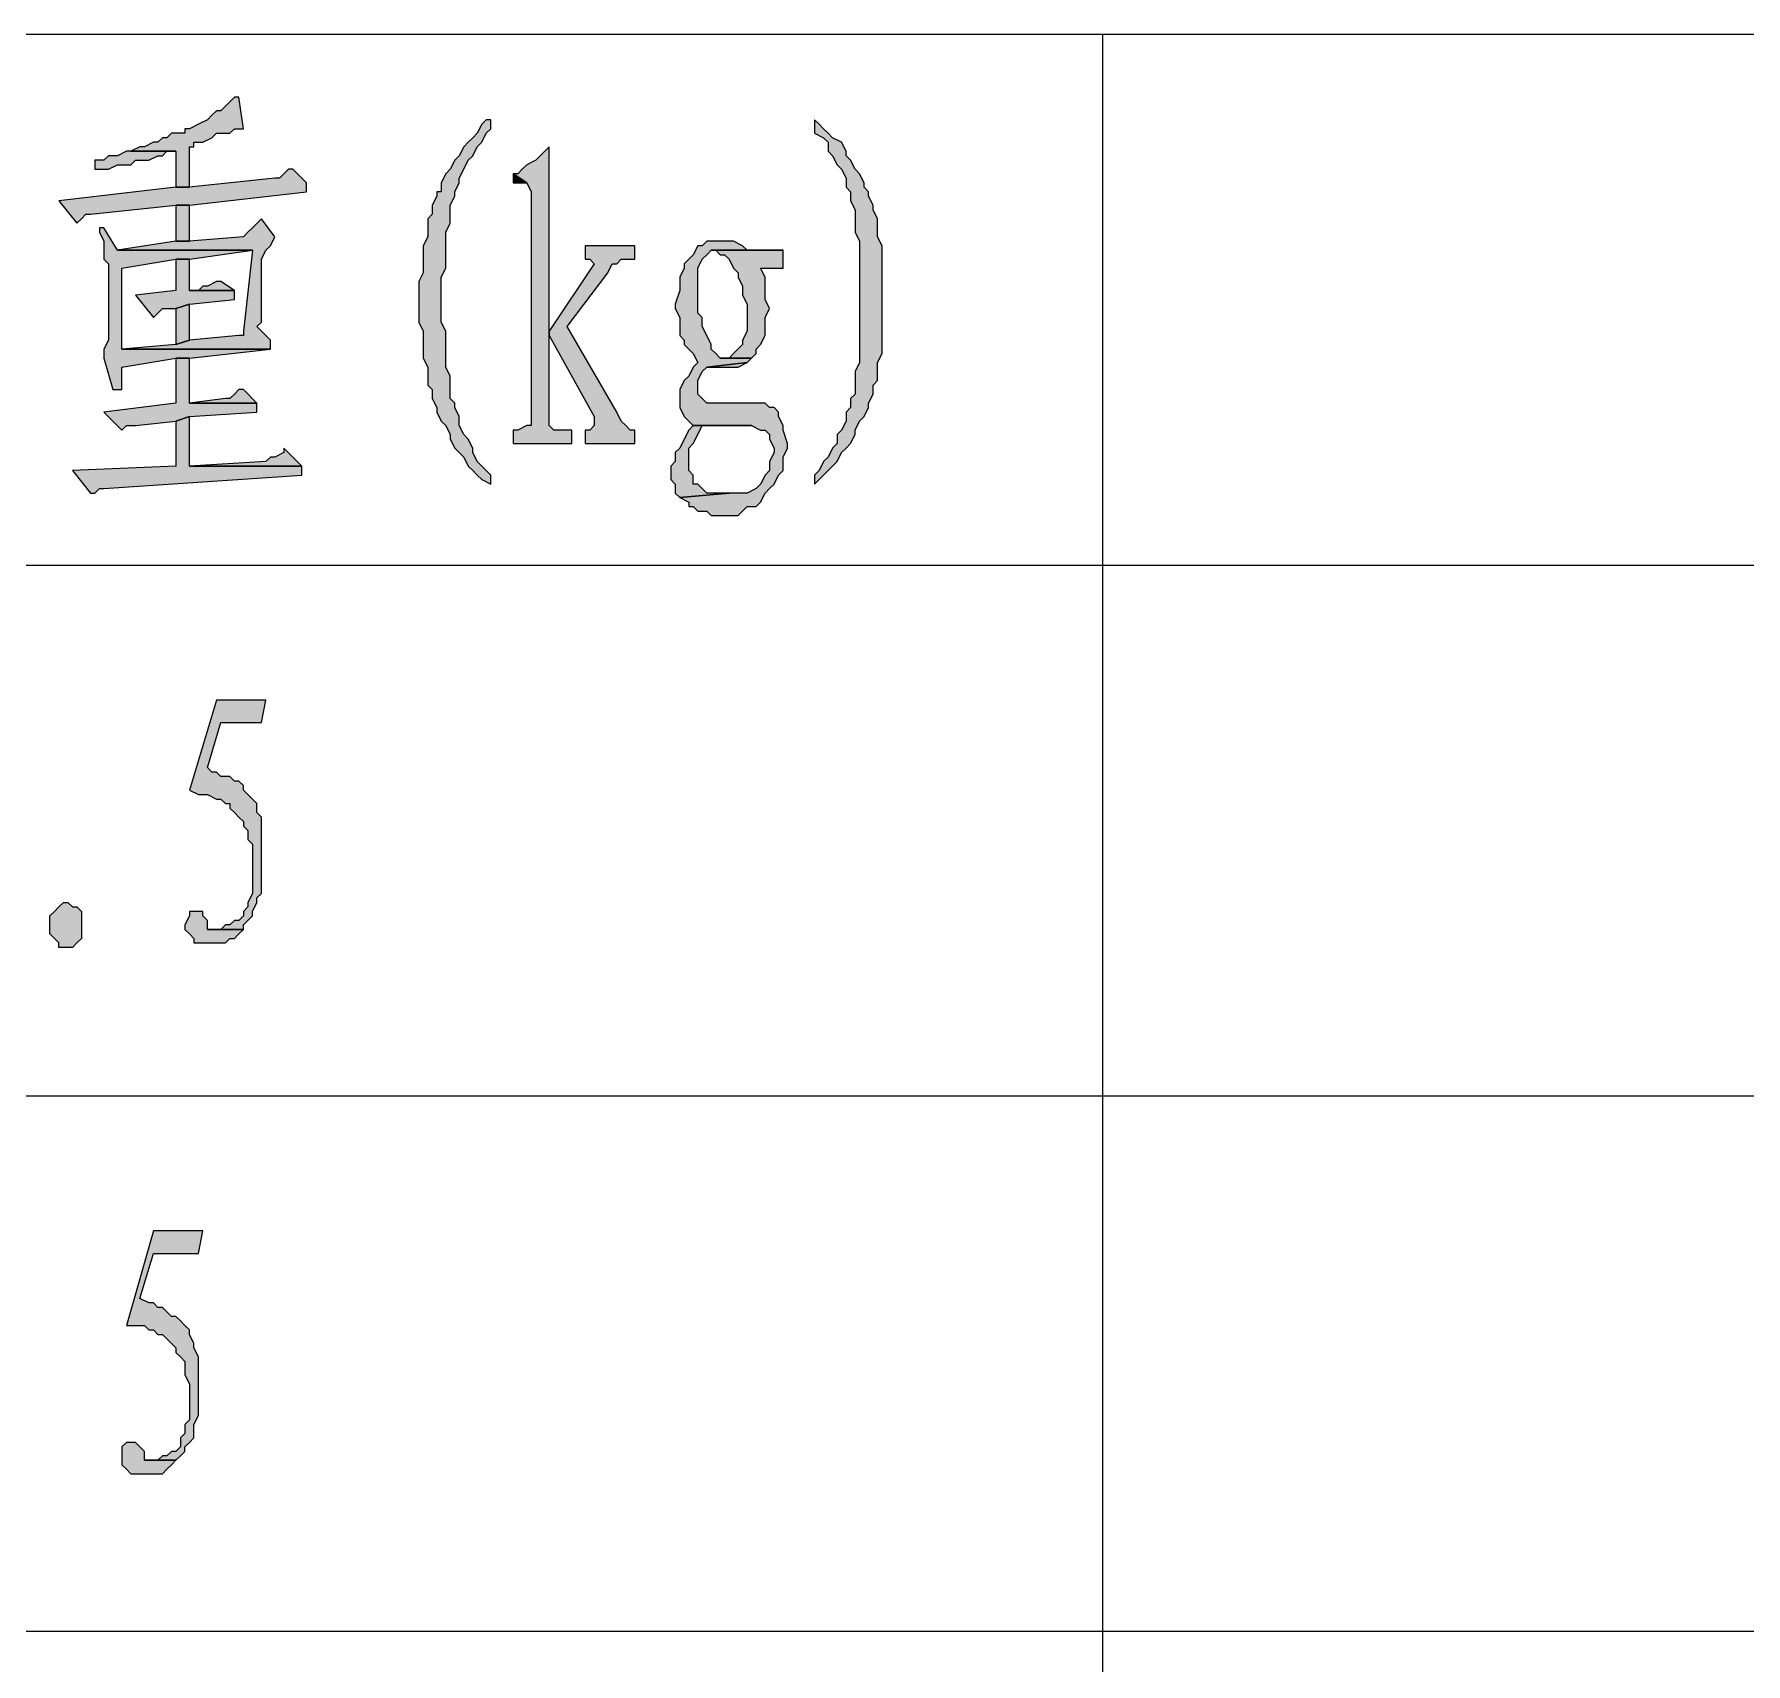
# Model space of a CAD drawing. Header units: millimetres. Extents: x 24 to 410, y 10 to 282.
# Drawn here: x 335 to 351.11, y 157.77 to 173.1 of the extents above; entities that cross this region are included whole.
import ezdxf

# ---------------------------------------------------------------- set-up
doc = ezdxf.new("R2010")
doc.units = ezdxf.units.MM

msp = doc.modelspace()

# ---------------------------------------------------------------- hatches: boundary and pattern name
h = msp.add_hatch(color=7)
h.dxf.hatch_style = 2
h.paths.add_polyline_path([(336.931, 172.508333), (336.888667, 172.508333), (336.846333, 172.466), (336.804, 172.423667), (336.761667, 172.381333), (336.719333, 172.381333), (336.677, 172.339), (336.634667, 172.296667), (336.55, 172.254333), (336.465333, 172.212), (336.423, 172.212), (336.423, 172.169667), (336.296, 172.169667), (336.253667, 172.127333), (336.211333, 172.127333), (336.169, 172.085), (336.126667, 172.085), (336.042, 172.042667), (335.999667, 172.042667), (335.915, 172.000333), (336.338333, 172.000333), (336.338333, 171.661667), (336.465333, 171.661667), (336.465333, 172.042667), (336.507667, 172.042667), (336.507667, 172.085), (336.592333, 172.085), (336.677, 172.127333), (336.719333, 172.169667), (336.846333, 172.169667), (336.888667, 172.212), (336.973333, 172.212)])
h = msp.add_hatch(color=7)
h.dxf.hatch_style = 2
h.paths.add_polyline_path([(339.301667, 172.296667), (339.259333, 172.296667), (339.217, 172.254333), (339.174667, 172.169667), (339.132333, 172.127333), (339.09, 172.085), (339.047667, 172.042667), (339.005333, 171.958), (338.963, 171.915667), (338.920667, 171.831), (338.878333, 171.788667), (338.836, 171.704), (338.836, 171.619333), (338.793667, 171.619333), (338.793667, 171.577), (338.751333, 171.492333), (338.751333, 171.407667), (338.709, 171.365333), (338.709, 171.196), (338.666667, 171.111333), (338.666667, 170.857333), (338.624333, 170.772667), (338.624333, 170.688), (338.624333, 170.603333), (338.624333, 170.391667), (338.666667, 170.307), (338.666667, 170.053), (338.709, 169.968333), (338.709, 169.799), (338.751333, 169.756667), (338.751333, 169.672), (338.793667, 169.587333), (338.793667, 169.545), (338.836, 169.460333), (338.878333, 169.418), (338.920667, 169.333333), (338.920667, 169.291), (338.963, 169.206333), (339.005333, 169.164), (339.047667, 169.121667), (339.09, 169.037), (339.132333, 168.994667), (339.174667, 168.952333), (339.217, 168.91), (339.301667, 168.867667), (339.301667, 168.952333), (339.259333, 168.994667), (339.217, 169.037), (339.174667, 169.079333), (339.132333, 169.164), (339.132333, 169.206333), (339.09, 169.291), (339.047667, 169.333333), (339.005333, 169.418), (339.005333, 169.502667), (338.963, 169.587333), (338.963, 169.629667), (338.920667, 169.672), (338.920667, 169.883667), (338.878333, 169.968333), (338.878333, 170.307), (338.836, 170.391667), (338.836, 170.815), (338.878333, 170.899667), (338.878333, 171.238333), (338.920667, 171.323), (338.920667, 171.492333), (338.963, 171.577), (338.963, 171.619333), (339.005333, 171.704), (339.005333, 171.746333), (339.047667, 171.831), (339.09, 171.915667), (339.132333, 171.958), (339.174667, 172.042667), (339.217, 172.085), (339.259333, 172.169667), (339.301667, 172.212)])
h = msp.add_hatch(color=7)
h.dxf.hatch_style = 2
h.paths.add_polyline_path([(342.349667, 172.296667), (342.349667, 172.169667), (342.434333, 172.127333), (342.476667, 172.085), (342.476667, 172.000333), (342.519, 171.958), (342.561333, 171.873333), (342.603667, 171.831), (342.646, 171.746333), (342.646, 171.661667), (342.688333, 171.619333), (342.688333, 171.534667), (342.730667, 171.45), (342.730667, 171.238333), (342.773, 171.153667), (342.773, 170.561), (342.773, 170.476333), (342.773, 170.010667), (342.730667, 169.926), (342.730667, 169.714333), (342.688333, 169.672), (342.688333, 169.587333), (342.646, 169.545), (342.646, 169.460333), (342.603667, 169.375667), (342.561333, 169.333333), (342.561333, 169.248667), (342.519, 169.206333), (342.476667, 169.121667), (342.434333, 169.079333), (342.392, 168.994667), (342.349667, 168.952333), (342.349667, 168.867667), (342.434333, 168.952333), (342.476667, 168.994667), (342.519, 169.037), (342.561333, 169.079333), (342.603667, 169.164), (342.646, 169.206333), (342.688333, 169.248667), (342.730667, 169.333333), (342.730667, 169.375667), (342.773, 169.460333), (342.815333, 169.502667), (342.857667, 169.587333), (342.857667, 169.629667), (342.9, 169.714333), (342.9, 169.799), (342.942333, 169.841333), (342.942333, 170.010667), (342.984667, 170.095333), (342.984667, 171.111333), (342.942333, 171.196), (342.942333, 171.365333), (342.9, 171.45), (342.9, 171.492333), (342.857667, 171.577), (342.857667, 171.619333), (342.815333, 171.661667), (342.815333, 171.704), (342.773, 171.788667), (342.730667, 171.831), (342.688333, 171.915667), (342.646, 171.958), (342.646, 172.000333), (342.603667, 172.085), (342.519, 172.127333), (342.476667, 172.169667), (342.434333, 172.212), (342.392, 172.254333)])
h = msp.add_hatch(color=7)
h.dxf.hatch_style = 2
h.paths.add_polyline_path([(339.852, 172.042667), (339.809667, 172.000333), (339.767333, 171.958), (339.725, 171.915667), (339.640333, 171.873333), (339.598, 171.831), (339.555667, 171.788667), (339.513333, 171.788667), (339.640333, 171.704), (339.682667, 171.619333), (339.682667, 169.418), (339.640333, 169.418), (339.555667, 169.375667), (339.513333, 169.375667), (339.513333, 169.248667), (340.063667, 169.248667), (340.063667, 169.375667), (339.894333, 169.375667), (339.852, 169.418)])
h = msp.add_hatch(color=7)
h.dxf.hatch_style = 2
h.paths.add_polyline_path([(335.915, 172.000333), (335.872667, 172.000333), (335.788, 171.958), (335.703333, 171.958), (335.661, 171.915667), (335.576333, 171.915667), (335.576333, 171.831), (335.703333, 171.831), (335.788, 171.873333), (335.915, 171.873333), (335.957333, 171.915667), (336.084333, 171.915667), (336.169, 171.958), (336.211333, 171.958), (336.253667, 172.000333), (336.338333, 172.000333)])
h = msp.add_hatch(color=7)
h.dxf.hatch_style = 2
h.paths.add_polyline_path([(337.439, 171.831), (337.396667, 171.831), (337.354333, 171.788667), (337.312, 171.746333), (337.269667, 171.746333), (336.465333, 171.661667), (336.338333, 171.661667), (335.237667, 171.534667), (335.407, 171.323), (335.449333, 171.365333), (335.491667, 171.407667), (335.534, 171.407667), (336.338333, 171.492333), (336.465333, 171.492333), (337.566, 171.619333), (337.566, 171.704)])
h = msp.add_hatch(color=7)
h.dxf.hatch_style = 2
h.paths.add_polyline_path([(339.513333, 171.788667), (339.513333, 171.704), (339.555667, 171.704), (339.640333, 171.704)])
h = msp.add_hatch(color=7)
h.dxf.hatch_style = 2
h.paths.add_polyline_path([(336.465333, 171.153667), (336.465333, 171.492333), (336.338333, 171.492333), (336.338333, 171.153667)])
h = msp.add_hatch(color=7)
h.dxf.hatch_style = 2
h.paths.add_polyline_path([(335.661, 171.280667), (335.618667, 171.280667), (335.618667, 171.238333), (335.661, 171.153667), (335.661, 170.984333), (335.703333, 170.942), (335.703333, 170.222333), (335.661, 170.137667), (335.661, 170.053), (335.745667, 169.756667), (335.830333, 169.756667), (335.830333, 169.799), (335.830333, 169.968333), (336.338333, 170.053), (336.465333, 170.053), (337.227333, 170.137667), (335.830333, 170.137667), (335.830333, 170.18), (335.830333, 170.899667), (336.338333, 170.984333), (336.465333, 170.984333), (337.058, 171.069), (335.788, 171.069)])
h = msp.add_hatch(color=7)
h.dxf.hatch_style = 2
h.paths.add_polyline_path([(337.142667, 171.365333), (337.058, 171.280667), (337.015667, 171.238333), (336.973333, 171.196), (336.465333, 171.153667), (336.338333, 171.153667), (335.788, 171.069), (337.058, 171.069), (336.973333, 170.307), (336.973333, 170.264667), (336.931, 170.264667), (336.465333, 170.222333), (336.338333, 170.18), (335.830333, 170.137667), (337.227333, 170.137667), (337.227333, 170.222333), (337.100333, 170.349333), (337.142667, 170.391667), (337.142667, 170.942), (337.142667, 170.984333), (337.185, 171.069), (337.227333, 171.111333), (337.269667, 171.196)])
h = msp.add_hatch(color=7)
h.dxf.hatch_style = 2
h.paths.add_polyline_path([(340.656333, 171.111333), (340.190667, 171.111333), (340.190667, 170.984333), (340.233, 170.984333), (340.275333, 170.942), (339.852, 170.307), (339.852, 170.264667), (340.275333, 169.502667), (340.275333, 169.418), (340.233, 169.375667), (340.190667, 169.375667), (340.190667, 169.248667), (340.656333, 169.248667), (340.656333, 169.375667), (340.614, 169.375667), (340.571667, 169.418), (340.529333, 169.460333), (340.487, 169.545), (340.021333, 170.349333), (340.402333, 170.857333), (340.444667, 170.942), (340.487, 170.942), (340.529333, 170.984333), (340.656333, 170.984333)])
h = msp.add_hatch(color=7)
h.dxf.hatch_style = 2
h.paths.add_polyline_path([(341.503, 171.153667), (341.333667, 171.153667), (341.291333, 171.111333), (341.249, 171.111333), (341.206667, 171.026667), (341.164333, 170.984333), (341.122, 170.942), (341.122, 170.899667), (341.079667, 170.815), (341.079667, 170.688), (341.037333, 170.561), (341.037333, 170.518667), (341.079667, 170.434), (341.079667, 170.264667), (341.122, 170.222333), (341.122, 170.18), (341.164333, 170.137667), (341.206667, 170.095333), (341.249, 170.010667), (341.206667, 169.968333), (341.164333, 169.883667), (341.122, 169.841333), (341.079667, 169.756667), (341.079667, 169.587333), (341.122, 169.502667), (341.164333, 169.460333), (341.206667, 169.418), (341.757, 169.418), (341.841667, 169.375667), (341.884, 169.375667), (341.926333, 169.333333), (341.926333, 169.291), (341.968667, 169.206333), (341.968667, 169.164), (341.926333, 169.079333), (341.926333, 168.994667), (341.884, 168.952333), (341.841667, 168.867667), (341.799333, 168.825333), (341.714667, 168.783), (341.545333, 168.783), (341.079667, 168.740667), (341.164333, 168.698333), (341.164333, 168.656), (341.206667, 168.656), (341.249, 168.613667), (341.333667, 168.613667), (341.376, 168.571333), (341.63, 168.571333), (341.672333, 168.613667), (341.714667, 168.656), (341.799333, 168.656), (341.841667, 168.698333), (341.884, 168.783), (341.926333, 168.825333), (341.968667, 168.867667), (342.011, 168.952333), (342.053333, 168.994667), (342.053333, 169.121667), (342.095667, 169.206333), (342.095667, 169.248667), (342.053333, 169.375667), (342.053333, 169.418), (342.011, 169.502667), (342.011, 169.545), (341.968667, 169.587333), (341.926333, 169.587333), (341.884, 169.629667), (341.333667, 169.629667), (341.291333, 169.672), (341.249, 169.714333), (341.249, 169.841333), (341.291333, 169.926), (341.333667, 169.968333), (341.714667, 170.010667), (341.757, 170.053), (341.460667, 170.053), (341.418333, 170.095333), (341.376, 170.137667), (341.376, 170.18), (341.333667, 170.264667), (341.291333, 170.349333), (341.291333, 170.434), (341.249, 170.476333), (341.249, 170.899667), (341.291333, 170.984333), (341.333667, 171.026667), (341.376, 171.069), (342.053333, 171.069), (341.714667, 171.069), (341.672333, 171.111333), (341.587667, 171.153667)])
h = msp.add_hatch(color=7)
h.dxf.hatch_style = 2
h.paths.add_polyline_path([(336.465333, 170.984333), (336.338333, 170.984333), (336.338333, 170.688), (335.957333, 170.645667), (336.126667, 170.434), (336.169, 170.476333), (336.211333, 170.518667), (336.338333, 170.518667), (336.465333, 170.561), (336.888667, 170.603333), (336.888667, 170.688), (336.465333, 170.688)])
h = msp.add_hatch(color=7)
h.dxf.hatch_style = 2
h.paths.add_polyline_path([(342.053333, 171.069), (341.376, 171.069), (341.418333, 171.069), (341.460667, 171.026667), (341.503, 171.026667), (341.545333, 170.984333), (341.587667, 170.899667), (341.63, 170.857333), (341.63, 170.815), (341.672333, 170.730333), (341.672333, 170.645667), (341.714667, 170.561), (341.714667, 170.307), (341.672333, 170.222333), (341.672333, 170.18), (341.587667, 170.095333), (341.545333, 170.053), (341.460667, 170.053), (341.757, 170.053), (341.799333, 170.095333), (341.799333, 170.137667), (341.841667, 170.18), (341.884, 170.264667), (341.884, 170.434), (341.926333, 170.518667), (341.884, 170.603333), (341.884, 170.815), (341.841667, 170.899667), (342.053333, 170.899667)])
h = msp.add_hatch(color=7)
h.dxf.hatch_style = 2
h.paths.add_polyline_path([(336.761667, 170.772667), (336.719333, 170.772667), (336.634667, 170.730333), (336.592333, 170.730333), (336.55, 170.688), (336.465333, 170.688), (336.888667, 170.688)])
h = msp.add_hatch(color=7)
h.dxf.hatch_style = 2
h.paths.add_polyline_path([(336.465333, 170.561), (336.338333, 170.518667), (336.338333, 170.18), (336.465333, 170.222333)])
h = msp.add_hatch(color=7)
h.dxf.hatch_style = 2
h.paths.add_polyline_path([(336.465333, 170.053), (336.338333, 170.053), (336.338333, 169.629667), (335.661, 169.545), (335.830333, 169.375667), (335.872667, 169.418), (335.957333, 169.418), (336.338333, 169.460333), (336.465333, 169.502667), (337.100333, 169.545), (337.100333, 169.629667), (336.465333, 169.629667)])
h = msp.add_hatch(color=7)
h.dxf.hatch_style = 2
h.paths.add_polyline_path([(341.714667, 170.010667), (341.333667, 169.968333), (341.63, 169.968333)])
h = msp.add_hatch(color=7)
h.dxf.hatch_style = 2
h.paths.add_polyline_path([(336.973333, 169.756667), (336.931, 169.756667), (336.888667, 169.714333), (336.846333, 169.672), (336.804, 169.672), (336.465333, 169.629667), (337.100333, 169.629667)])
h = msp.add_hatch(color=7)
h.dxf.hatch_style = 2
h.paths.add_polyline_path([(336.465333, 169.502667), (336.338333, 169.460333), (336.338333, 169.037), (335.364667, 168.994667), (335.534, 168.783), (335.576333, 168.783), (335.618667, 168.825333), (335.661, 168.825333), (337.523667, 168.952333), (337.523667, 169.037), (336.465333, 169.037)])
h = msp.add_hatch(color=7)
h.dxf.hatch_style = 2
h.paths.add_polyline_path([(341.206667, 169.418), (341.164333, 169.375667), (341.122, 169.291), (341.079667, 169.206333), (341.037333, 169.164), (341.037333, 169.079333), (340.995, 169.037), (340.995, 168.91), (341.037333, 168.867667), (341.037333, 168.783), (341.079667, 168.740667), (341.545333, 168.783), (341.333667, 168.783), (341.291333, 168.825333), (341.249, 168.867667), (341.206667, 168.867667), (341.206667, 168.952333), (341.164333, 168.994667), (341.164333, 169.206333), (341.206667, 169.248667), (341.249, 169.333333), (341.291333, 169.418), (341.757, 169.418)])
h = msp.add_hatch(color=7)
h.dxf.hatch_style = 2
h.paths.add_polyline_path([(337.354333, 169.206333), (337.354333, 169.164), (337.269667, 169.121667), (337.227333, 169.121667), (337.185, 169.079333), (336.465333, 169.037), (337.523667, 169.037)])
h = msp.add_hatch(color=7)
h.dxf.hatch_style = 2
h.paths.add_polyline_path([(337.185, 166.835667), (336.719333, 166.835667), (336.465333, 165.989), (336.55, 165.946667), (336.634667, 165.946667), (336.719333, 165.904333), (336.761667, 165.904333), (336.804, 165.862), (336.846333, 165.862), (336.846333, 165.819667), (336.888667, 165.777333), (336.931, 165.735), (336.973333, 165.692667), (336.973333, 165.650333), (337.015667, 165.608), (337.015667, 165.523333), (337.058, 165.481), (337.058, 165.015333), (337.015667, 164.930667), (337.015667, 164.888333), (336.973333, 164.846), (336.973333, 164.803667), (336.931, 164.761333), (336.888667, 164.761333), (336.846333, 164.719), (336.804, 164.719), (336.761667, 164.676667), (336.634667, 164.676667), (336.973333, 164.676667), (336.973333, 164.719), (337.015667, 164.761333), (337.058, 164.803667), (337.058, 164.846), (337.100333, 164.930667), (337.100333, 164.973), (337.142667, 165.015333), (337.142667, 165.735), (337.100333, 165.777333), (337.100333, 165.862), (337.058, 165.904333), (337.015667, 165.946667), (336.973333, 165.989), (336.973333, 166.031333), (336.931, 166.073667), (336.888667, 166.073667), (336.846333, 166.116), (336.761667, 166.116), (336.719333, 166.158333), (336.677, 166.158333), (336.634667, 166.200667), (336.761667, 166.624), (337.142667, 166.624)])
h = msp.add_hatch(color=7)
h.dxf.hatch_style = 2
h.paths.add_polyline_path([(335.364667, 164.507333), (335.237667, 164.507333), (335.237667, 164.549667), (335.195333, 164.592), (335.153, 164.634333), (335.153, 164.803667), (335.195333, 164.846), (335.237667, 164.888333), (335.28, 164.930667), (335.322333, 164.930667), (335.364667, 164.888333), (335.407, 164.888333), (335.449333, 164.846), (335.449333, 164.592), (335.407, 164.549667)])
h = msp.add_hatch(color=7)
h.dxf.hatch_style = 2
h.paths.add_polyline_path([(336.507667, 164.846), (336.465333, 164.846), (336.465333, 164.803667), (336.423, 164.719), (336.423, 164.676667), (336.465333, 164.634333), (336.507667, 164.592), (336.507667, 164.549667), (336.55, 164.549667), (336.804, 164.549667), (336.846333, 164.592), (336.888667, 164.592), (336.931, 164.634333), (336.973333, 164.676667), (336.634667, 164.676667), (336.634667, 164.761333), (336.592333, 164.803667), (336.592333, 164.846)])
h = msp.add_hatch(color=7)
h.dxf.hatch_style = 2
h.paths.add_polyline_path([(336.592333, 161.840333), (336.126667, 161.840333), (335.872667, 160.951333), (336.042, 160.951333), (336.084333, 160.909), (336.126667, 160.909), (336.169, 160.866667), (336.211333, 160.866667), (336.253667, 160.824333), (336.296, 160.782), (336.338333, 160.739667), (336.338333, 160.697333), (336.380667, 160.655), (336.423, 160.612667), (336.423, 160.485667), (336.465333, 160.401), (336.465333, 160.062333), (336.423, 160.02), (336.423, 159.935333), (336.380667, 159.893), (336.380667, 159.808333), (336.338333, 159.766), (336.296, 159.766), (336.253667, 159.723667), (336.211333, 159.723667), (336.169, 159.681333), (336.042, 159.681333), (336.338333, 159.681333), (336.380667, 159.723667), (336.423, 159.766), (336.423, 159.808333), (336.465333, 159.850667), (336.507667, 159.893), (336.507667, 160.02), (336.55, 160.104667), (336.55, 160.655), (336.507667, 160.739667), (336.507667, 160.782), (336.465333, 160.866667), (336.465333, 160.909), (336.423, 160.951333), (336.380667, 160.993667), (336.338333, 161.036), (336.296, 161.036), (336.253667, 161.078333), (336.211333, 161.120667), (336.169, 161.120667), (336.126667, 161.163), (336.084333, 161.163), (335.999667, 161.205333), (336.126667, 161.628667), (336.55, 161.628667)])
h = msp.add_hatch(color=7)
h.dxf.hatch_style = 2
h.paths.add_polyline_path([(335.915, 159.850667), (335.872667, 159.850667), (335.830333, 159.808333), (335.830333, 159.639), (335.872667, 159.596667), (335.915, 159.554333), (336.211333, 159.554333), (336.253667, 159.596667), (336.296, 159.639), (336.338333, 159.681333), (336.042, 159.681333), (336.042, 159.766), (335.999667, 159.808333), (335.957333, 159.850667)])

# ---------------------------------------------------------------- linework, layer by layer
at = {"color": 7, "lineweight": 0}
for points in [[(249.047, 173.101), (377.063, 173.101), (377.063, 118.11), (249.047, 118.11)], [(336.931, 172.508333), (336.888667, 172.508333), (336.846333, 172.466), (336.804, 172.423667), (336.761667, 172.381333), (336.719333, 172.381333), (336.677, 172.339), (336.634667, 172.296667), (336.55, 172.254333), (336.465333, 172.212), (336.423, 172.212), (336.423, 172.169667), (336.296, 172.169667), (336.253667, 172.127333), (336.211333, 172.127333), (336.169, 172.085), (336.126667, 172.085), (336.042, 172.042667), (335.999667, 172.042667), (335.915, 172.000333), (336.338333, 172.000333), (336.338333, 171.661667), (336.465333, 171.661667), (336.465333, 172.042667), (336.507667, 172.042667), (336.507667, 172.085), (336.592333, 172.085), (336.677, 172.127333), (336.719333, 172.169667), (336.846333, 172.169667), (336.888667, 172.212), (336.973333, 172.212)], [(339.301667, 172.296667), (339.259333, 172.296667), (339.217, 172.254333), (339.174667, 172.169667), (339.132333, 172.127333), (339.09, 172.085), (339.047667, 172.042667), (339.005333, 171.958), (338.963, 171.915667), (338.920667, 171.831), (338.878333, 171.788667), (338.836, 171.704), (338.836, 171.619333), (338.793667, 171.619333), (338.793667, 171.577), (338.751333, 171.492333), (338.751333, 171.407667), (338.709, 171.365333), (338.709, 171.196), (338.666667, 171.111333), (338.666667, 170.857333), (338.624333, 170.772667), (338.624333, 170.688), (338.624333, 170.603333), (338.624333, 170.391667), (338.666667, 170.307), (338.666667, 170.053), (338.709, 169.968333), (338.709, 169.799), (338.751333, 169.756667), (338.751333, 169.672), (338.793667, 169.587333), (338.793667, 169.545), (338.836, 169.460333), (338.878333, 169.418), (338.920667, 169.333333), (338.920667, 169.291), (338.963, 169.206333), (339.005333, 169.164), (339.047667, 169.121667), (339.09, 169.037), (339.132333, 168.994667), (339.174667, 168.952333), (339.217, 168.91), (339.301667, 168.867667), (339.301667, 168.952333), (339.259333, 168.994667), (339.217, 169.037), (339.174667, 169.079333), (339.132333, 169.164), (339.132333, 169.206333), (339.09, 169.291), (339.047667, 169.333333), (339.005333, 169.418), (339.005333, 169.502667), (338.963, 169.587333), (338.963, 169.629667), (338.920667, 169.672), (338.920667, 169.883667), (338.878333, 169.968333), (338.878333, 170.307), (338.836, 170.391667), (338.836, 170.815), (338.878333, 170.899667), (338.878333, 171.238333), (338.920667, 171.323), (338.920667, 171.492333), (338.963, 171.577), (338.963, 171.619333), (339.005333, 171.704), (339.005333, 171.746333), (339.047667, 171.831), (339.09, 171.915667), (339.132333, 171.958), (339.174667, 172.042667), (339.217, 172.085), (339.259333, 172.169667), (339.301667, 172.212)], [(342.349667, 172.296667), (342.349667, 172.169667), (342.434333, 172.127333), (342.476667, 172.085), (342.476667, 172.000333), (342.519, 171.958), (342.561333, 171.873333), (342.603667, 171.831), (342.646, 171.746333), (342.646, 171.661667), (342.688333, 171.619333), (342.688333, 171.534667), (342.730667, 171.45), (342.730667, 171.238333), (342.773, 171.153667), (342.773, 170.561), (342.773, 170.476333), (342.773, 170.010667), (342.730667, 169.926), (342.730667, 169.714333), (342.688333, 169.672), (342.688333, 169.587333), (342.646, 169.545), (342.646, 169.460333), (342.603667, 169.375667), (342.561333, 169.333333), (342.561333, 169.248667), (342.519, 169.206333), (342.476667, 169.121667), (342.434333, 169.079333), (342.392, 168.994667), (342.349667, 168.952333), (342.349667, 168.867667), (342.434333, 168.952333), (342.476667, 168.994667), (342.519, 169.037), (342.561333, 169.079333), (342.603667, 169.164), (342.646, 169.206333), (342.688333, 169.248667), (342.730667, 169.333333), (342.730667, 169.375667), (342.773, 169.460333), (342.815333, 169.502667), (342.857667, 169.587333), (342.857667, 169.629667), (342.9, 169.714333), (342.9, 169.799), (342.942333, 169.841333), (342.942333, 170.010667), (342.984667, 170.095333), (342.984667, 171.111333), (342.942333, 171.196), (342.942333, 171.365333), (342.9, 171.45), (342.9, 171.492333), (342.857667, 171.577), (342.857667, 171.619333), (342.815333, 171.661667), (342.815333, 171.704), (342.773, 171.788667), (342.730667, 171.831), (342.688333, 171.915667), (342.646, 171.958), (342.646, 172.000333), (342.603667, 172.085), (342.519, 172.127333), (342.476667, 172.169667), (342.434333, 172.212), (342.392, 172.254333)], [(339.852, 172.042667), (339.809667, 172.000333), (339.767333, 171.958), (339.725, 171.915667), (339.640333, 171.873333), (339.598, 171.831), (339.555667, 171.788667), (339.513333, 171.788667), (339.640333, 171.704), (339.682667, 171.619333), (339.682667, 169.418), (339.640333, 169.418), (339.555667, 169.375667), (339.513333, 169.375667), (339.513333, 169.248667), (340.063667, 169.248667), (340.063667, 169.375667), (339.894333, 169.375667), (339.852, 169.418)], [(335.915, 172.000333), (335.872667, 172.000333), (335.788, 171.958), (335.703333, 171.958), (335.661, 171.915667), (335.576333, 171.915667), (335.576333, 171.831), (335.703333, 171.831), (335.788, 171.873333), (335.915, 171.873333), (335.957333, 171.915667), (336.084333, 171.915667), (336.169, 171.958), (336.211333, 171.958), (336.253667, 172.000333), (336.338333, 172.000333)], [(337.439, 171.831), (337.396667, 171.831), (337.354333, 171.788667), (337.312, 171.746333), (337.269667, 171.746333), (336.465333, 171.661667), (336.338333, 171.661667), (335.237667, 171.534667), (335.407, 171.323), (335.449333, 171.365333), (335.491667, 171.407667), (335.534, 171.407667), (336.338333, 171.492333), (336.465333, 171.492333), (337.566, 171.619333), (337.566, 171.704)], [(339.513333, 171.788667), (339.513333, 171.704), (339.555667, 171.704), (339.640333, 171.704)], [(336.465333, 171.153667), (336.465333, 171.492333), (336.338333, 171.492333), (336.338333, 171.153667)], [(335.661, 171.280667), (335.618667, 171.280667), (335.618667, 171.238333), (335.661, 171.153667), (335.661, 170.984333), (335.703333, 170.942), (335.703333, 170.222333), (335.661, 170.137667), (335.661, 170.053), (335.745667, 169.756667), (335.830333, 169.756667), (335.830333, 169.799), (335.830333, 169.968333), (336.338333, 170.053), (336.465333, 170.053), (337.227333, 170.137667), (335.830333, 170.137667), (335.830333, 170.18), (335.830333, 170.899667), (336.338333, 170.984333), (336.465333, 170.984333), (337.058, 171.069), (335.788, 171.069)], [(337.142667, 171.365333), (337.058, 171.280667), (337.015667, 171.238333), (336.973333, 171.196), (336.465333, 171.153667), (336.338333, 171.153667), (335.788, 171.069), (337.058, 171.069), (336.973333, 170.307), (336.973333, 170.264667), (336.931, 170.264667), (336.465333, 170.222333), (336.338333, 170.18), (335.830333, 170.137667), (337.227333, 170.137667), (337.227333, 170.222333), (337.100333, 170.349333), (337.142667, 170.391667), (337.142667, 170.942), (337.142667, 170.984333), (337.185, 171.069), (337.227333, 171.111333), (337.269667, 171.196)], [(340.656333, 171.111333), (340.190667, 171.111333), (340.190667, 170.984333), (340.233, 170.984333), (340.275333, 170.942), (339.852, 170.307), (339.852, 170.264667), (340.275333, 169.502667), (340.275333, 169.418), (340.233, 169.375667), (340.190667, 169.375667), (340.190667, 169.248667), (340.656333, 169.248667), (340.656333, 169.375667), (340.614, 169.375667), (340.571667, 169.418), (340.529333, 169.460333), (340.487, 169.545), (340.021333, 170.349333), (340.402333, 170.857333), (340.444667, 170.942), (340.487, 170.942), (340.529333, 170.984333), (340.656333, 170.984333)], [(341.503, 171.153667), (341.333667, 171.153667), (341.291333, 171.111333), (341.249, 171.111333), (341.206667, 171.026667), (341.164333, 170.984333), (341.122, 170.942), (341.122, 170.899667), (341.079667, 170.815), (341.079667, 170.688), (341.037333, 170.561), (341.037333, 170.518667), (341.079667, 170.434), (341.079667, 170.264667), (341.122, 170.222333), (341.122, 170.18), (341.164333, 170.137667), (341.206667, 170.095333), (341.249, 170.010667), (341.206667, 169.968333), (341.164333, 169.883667), (341.122, 169.841333), (341.079667, 169.756667), (341.079667, 169.587333), (341.122, 169.502667), (341.164333, 169.460333), (341.206667, 169.418), (341.757, 169.418), (341.841667, 169.375667), (341.884, 169.375667), (341.926333, 169.333333), (341.926333, 169.291), (341.968667, 169.206333), (341.968667, 169.164), (341.926333, 169.079333), (341.926333, 168.994667), (341.884, 168.952333), (341.841667, 168.867667), (341.799333, 168.825333), (341.714667, 168.783), (341.545333, 168.783), (341.079667, 168.740667), (341.164333, 168.698333), (341.164333, 168.656), (341.206667, 168.656), (341.249, 168.613667), (341.333667, 168.613667), (341.376, 168.571333), (341.63, 168.571333), (341.672333, 168.613667), (341.714667, 168.656), (341.799333, 168.656), (341.841667, 168.698333), (341.884, 168.783), (341.926333, 168.825333), (341.968667, 168.867667), (342.011, 168.952333), (342.053333, 168.994667), (342.053333, 169.121667), (342.095667, 169.206333), (342.095667, 169.248667), (342.053333, 169.375667), (342.053333, 169.418), (342.011, 169.502667), (342.011, 169.545), (341.968667, 169.587333), (341.926333, 169.587333), (341.884, 169.629667), (341.333667, 169.629667), (341.291333, 169.672), (341.249, 169.714333), (341.249, 169.841333), (341.291333, 169.926), (341.333667, 169.968333), (341.714667, 170.010667), (341.757, 170.053), (341.460667, 170.053), (341.418333, 170.095333), (341.376, 170.137667), (341.376, 170.18), (341.333667, 170.264667), (341.291333, 170.349333), (341.291333, 170.434), (341.249, 170.476333), (341.249, 170.899667), (341.291333, 170.984333), (341.333667, 171.026667), (341.376, 171.069), (342.053333, 171.069), (341.714667, 171.069), (341.672333, 171.111333), (341.587667, 171.153667)], [(336.465333, 170.984333), (336.338333, 170.984333), (336.338333, 170.688), (335.957333, 170.645667), (336.126667, 170.434), (336.169, 170.476333), (336.211333, 170.518667), (336.338333, 170.518667), (336.465333, 170.561), (336.888667, 170.603333), (336.888667, 170.688), (336.465333, 170.688)], [(342.053333, 171.069), (341.376, 171.069), (341.418333, 171.069), (341.460667, 171.026667), (341.503, 171.026667), (341.545333, 170.984333), (341.587667, 170.899667), (341.63, 170.857333), (341.63, 170.815), (341.672333, 170.730333), (341.672333, 170.645667), (341.714667, 170.561), (341.714667, 170.307), (341.672333, 170.222333), (341.672333, 170.18), (341.587667, 170.095333), (341.545333, 170.053), (341.460667, 170.053), (341.757, 170.053), (341.799333, 170.095333), (341.799333, 170.137667), (341.841667, 170.18), (341.884, 170.264667), (341.884, 170.434), (341.926333, 170.518667), (341.884, 170.603333), (341.884, 170.815), (341.841667, 170.899667), (342.053333, 170.899667)], [(336.761667, 170.772667), (336.719333, 170.772667), (336.634667, 170.730333), (336.592333, 170.730333), (336.55, 170.688), (336.465333, 170.688), (336.888667, 170.688)], [(336.465333, 170.561), (336.338333, 170.518667), (336.338333, 170.18), (336.465333, 170.222333)], [(336.465333, 170.053), (336.338333, 170.053), (336.338333, 169.629667), (335.661, 169.545), (335.830333, 169.375667), (335.872667, 169.418), (335.957333, 169.418), (336.338333, 169.460333), (336.465333, 169.502667), (337.100333, 169.545), (337.100333, 169.629667), (336.465333, 169.629667)], [(341.714667, 170.010667), (341.333667, 169.968333), (341.63, 169.968333)], [(336.973333, 169.756667), (336.931, 169.756667), (336.888667, 169.714333), (336.846333, 169.672), (336.804, 169.672), (336.465333, 169.629667), (337.100333, 169.629667)], [(336.465333, 169.502667), (336.338333, 169.460333), (336.338333, 169.037), (335.364667, 168.994667), (335.534, 168.783), (335.576333, 168.783), (335.618667, 168.825333), (335.661, 168.825333), (337.523667, 168.952333), (337.523667, 169.037), (336.465333, 169.037)], [(341.206667, 169.418), (341.164333, 169.375667), (341.122, 169.291), (341.079667, 169.206333), (341.037333, 169.164), (341.037333, 169.079333), (340.995, 169.037), (340.995, 168.91), (341.037333, 168.867667), (341.037333, 168.783), (341.079667, 168.740667), (341.545333, 168.783), (341.333667, 168.783), (341.291333, 168.825333), (341.249, 168.867667), (341.206667, 168.867667), (341.206667, 168.952333), (341.164333, 168.994667), (341.164333, 169.206333), (341.206667, 169.248667), (341.249, 169.333333), (341.291333, 169.418), (341.757, 169.418)], [(337.354333, 169.206333), (337.354333, 169.164), (337.269667, 169.121667), (337.227333, 169.121667), (337.185, 169.079333), (336.465333, 169.037), (337.523667, 169.037)], [(337.185, 166.835667), (336.719333, 166.835667), (336.465333, 165.989), (336.55, 165.946667), (336.634667, 165.946667), (336.719333, 165.904333), (336.761667, 165.904333), (336.804, 165.862), (336.846333, 165.862), (336.846333, 165.819667), (336.888667, 165.777333), (336.931, 165.735), (336.973333, 165.692667), (336.973333, 165.650333), (337.015667, 165.608), (337.015667, 165.523333), (337.058, 165.481), (337.058, 165.015333), (337.015667, 164.930667), (337.015667, 164.888333), (336.973333, 164.846), (336.973333, 164.803667), (336.931, 164.761333), (336.888667, 164.761333), (336.846333, 164.719), (336.804, 164.719), (336.761667, 164.676667), (336.634667, 164.676667), (336.973333, 164.676667), (336.973333, 164.719), (337.015667, 164.761333), (337.058, 164.803667), (337.058, 164.846), (337.100333, 164.930667), (337.100333, 164.973), (337.142667, 165.015333), (337.142667, 165.735), (337.100333, 165.777333), (337.100333, 165.862), (337.058, 165.904333), (337.015667, 165.946667), (336.973333, 165.989), (336.973333, 166.031333), (336.931, 166.073667), (336.888667, 166.073667), (336.846333, 166.116), (336.761667, 166.116), (336.719333, 166.158333), (336.677, 166.158333), (336.634667, 166.200667), (336.761667, 166.624), (337.142667, 166.624)], [(335.364667, 164.507333), (335.237667, 164.507333), (335.237667, 164.549667), (335.195333, 164.592), (335.153, 164.634333), (335.153, 164.803667), (335.195333, 164.846), (335.237667, 164.888333), (335.28, 164.930667), (335.322333, 164.930667), (335.364667, 164.888333), (335.407, 164.888333), (335.449333, 164.846), (335.449333, 164.592), (335.407, 164.549667)], [(336.507667, 164.846), (336.465333, 164.846), (336.465333, 164.803667), (336.423, 164.719), (336.423, 164.676667), (336.465333, 164.634333), (336.507667, 164.592), (336.507667, 164.549667), (336.55, 164.549667), (336.804, 164.549667), (336.846333, 164.592), (336.888667, 164.592), (336.931, 164.634333), (336.973333, 164.676667), (336.634667, 164.676667), (336.634667, 164.761333), (336.592333, 164.803667), (336.592333, 164.846)], [(336.592333, 161.840333), (336.126667, 161.840333), (335.872667, 160.951333), (336.042, 160.951333), (336.084333, 160.909), (336.126667, 160.909), (336.169, 160.866667), (336.211333, 160.866667), (336.253667, 160.824333), (336.296, 160.782), (336.338333, 160.739667), (336.338333, 160.697333), (336.380667, 160.655), (336.423, 160.612667), (336.423, 160.485667), (336.465333, 160.401), (336.465333, 160.062333), (336.423, 160.02), (336.423, 159.935333), (336.380667, 159.893), (336.380667, 159.808333), (336.338333, 159.766), (336.296, 159.766), (336.253667, 159.723667), (336.211333, 159.723667), (336.169, 159.681333), (336.042, 159.681333), (336.338333, 159.681333), (336.380667, 159.723667), (336.423, 159.766), (336.423, 159.808333), (336.465333, 159.850667), (336.507667, 159.893), (336.507667, 160.02), (336.55, 160.104667), (336.55, 160.655), (336.507667, 160.739667), (336.507667, 160.782), (336.465333, 160.866667), (336.465333, 160.909), (336.423, 160.951333), (336.380667, 160.993667), (336.338333, 161.036), (336.296, 161.036), (336.253667, 161.078333), (336.211333, 161.120667), (336.169, 161.120667), (336.126667, 161.163), (336.084333, 161.163), (335.999667, 161.205333), (336.126667, 161.628667), (336.55, 161.628667)], [(335.915, 159.850667), (335.872667, 159.850667), (335.830333, 159.808333), (335.830333, 159.639), (335.872667, 159.596667), (335.915, 159.554333), (336.211333, 159.554333), (336.253667, 159.596667), (336.296, 159.639), (336.338333, 159.681333), (336.042, 159.681333), (336.042, 159.766), (335.999667, 159.808333), (335.957333, 159.850667)]]:
    msp.add_lwpolyline(points, close=True, dxfattribs=at)
for points in [[(345.059, 173.101), (345.059, 143.086667)], [(249.047, 168.105667), (377.063, 168.105667)], [(303.53, 163.110333), (377.063, 163.110333)], [(303.53, 158.072667), (377.063, 158.072667)]]:
    msp.add_lwpolyline(points, dxfattribs=at)

doc.saveas('drawing.dxf')
